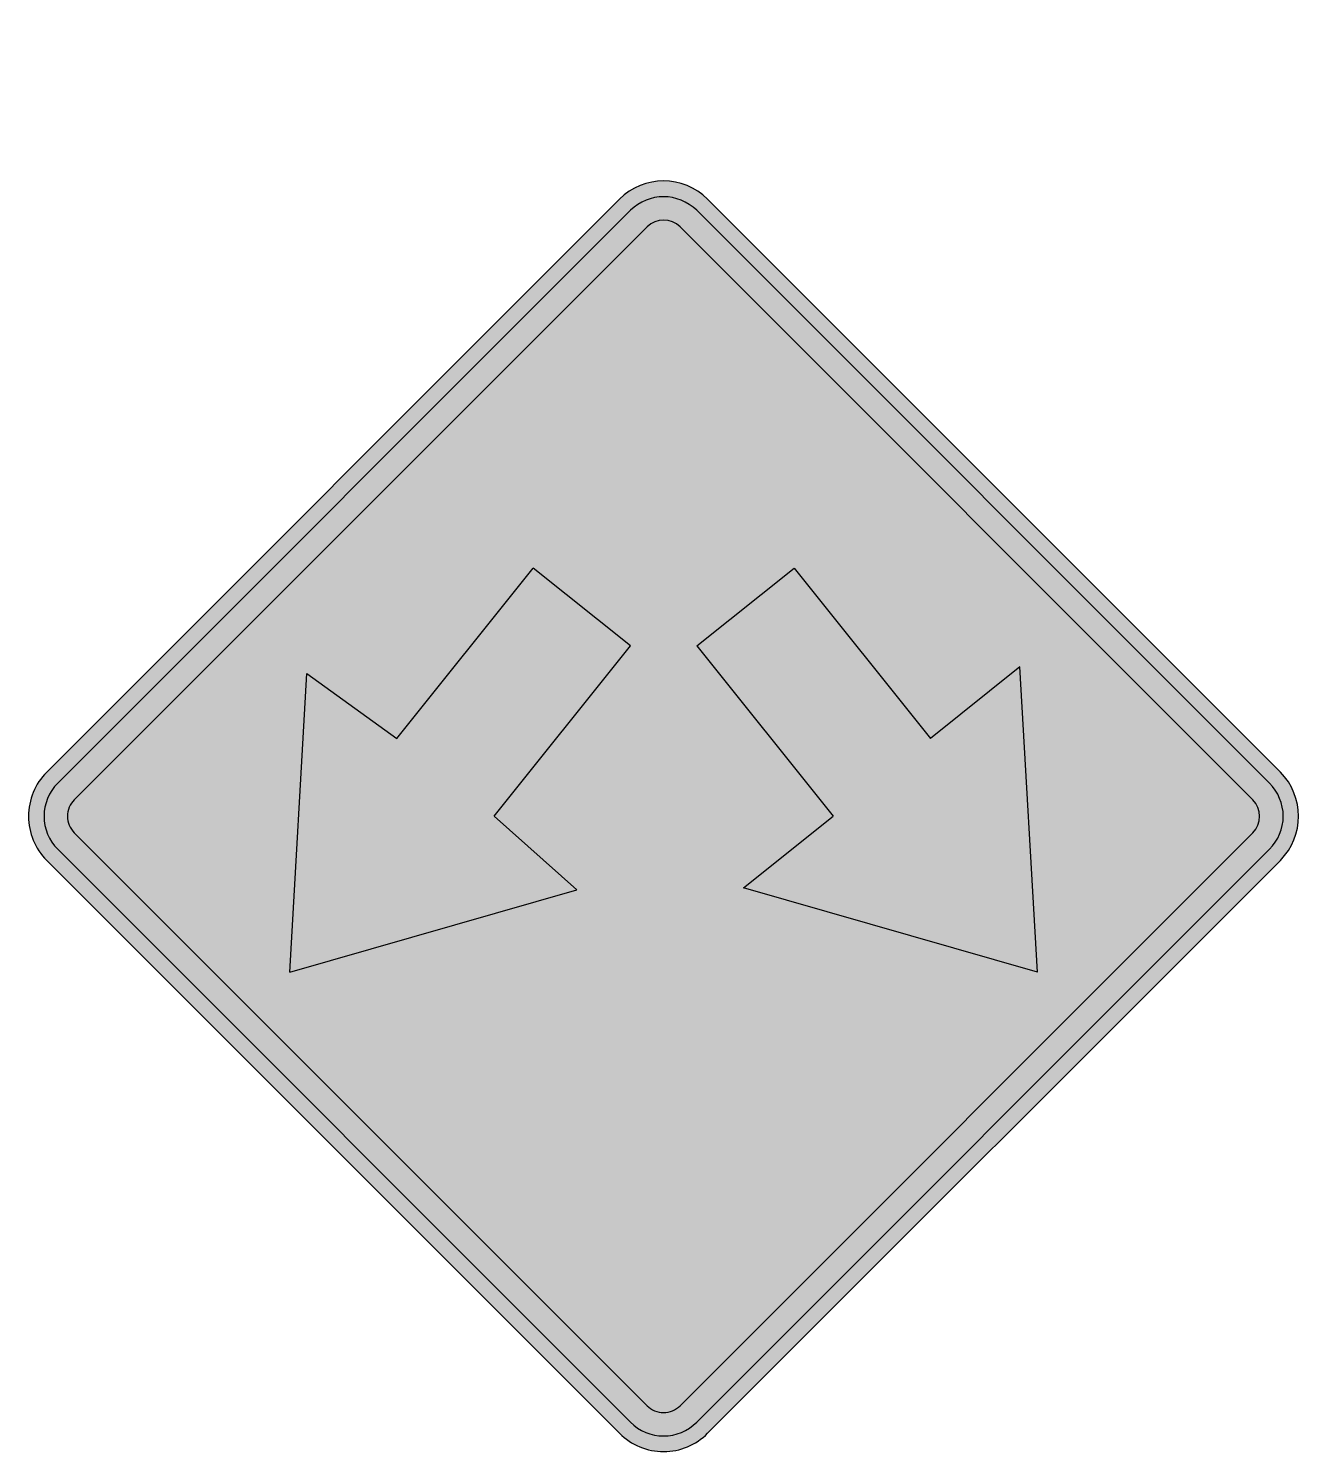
# Model space of a CAD drawing. Header units: millimetres. Extents: x -509 to 510, y -510 to 632.
import ezdxf

# ---------------------------------------------------------------- set-up
doc = ezdxf.new("R2010")
doc.units = ezdxf.units.MM
doc.header["$LTSCALE"] = 10
doc.header["$MEASUREMENT"] = 0
doc.layers.get('0').update_dxf_attribs({"linetype": 'CONTINUOUS'})

msp = doc.modelspace()

# ---------------------------------------------------------------- hatches: boundary and pattern name
h = msp.add_hatch(color=7)
edge = h.paths.add_edge_path()
edge.add_line((-507.1, 495.4), (-397.8, 632))
edge = h.paths.add_edge_path(flags=16)
edge.add_line((473.1, 13.3), (13.5, 472.9))
edge.add_arc((0.3, 459.4), 18.9, 45.4141, 134.5912)
edge.add_line((-13, 472.9), (-472.6, 13.3))
edge.add_arc((-459.4, 0), 18.8, 135, 225)
edge.add_line((-472.6, -13.3), (-13, -472.9))
edge.add_arc((0.3, -459.6), 18.7, 225, 315)
edge.add_line((13.5, -472.9), (473.1, -13.3))
edge.add_arc((459.6, 0), 18.9, 315.5976, 404.4024)
edge = h.paths.add_edge_path()
edge.add_line((486.4, 26.5), (26.8, 486.1))
edge.add_arc((0.3, 459.2), 37.8, 45.4735, 134.5292)
edge.add_line((-26.3, 486.1), (-485.9, 26.5))
edge.add_arc((-459.4, 0), 37.5, 135, 225)
edge.add_line((-485.9, -26.5), (-26.3, -486.1))
edge.add_arc((0.3, -459.6), 37.5, 225, 315)
edge.add_line((26.8, -486.1), (486.4, -26.5))
edge.add_arc((460.1, 0), 37.3, 314.7081, 405.2919)
h = msp.add_hatch(color=50)
edge = h.paths.add_edge_path(flags=16)
edge.add_line((486.4, 26.5), (26.8, 486.1))
edge.add_arc((0.3, 459.2), 37.8, 45.4735, 134.5292)
edge.add_line((-26.3, 486.1), (-485.9, 26.5))
edge.add_arc((-459.4, 0), 37.5, 135, 225)
edge.add_line((-485.9, -26.5), (-26.3, -486.1))
edge.add_arc((0.3, -459.6), 37.5, 225, 315)
edge.add_line((26.8, -486.1), (486.4, -26.5))
edge.add_arc((460.1, 0), 37.3, 314.7081, 405.2919)
edge = h.paths.add_edge_path()
edge.add_line((-35.1, 495), (-494.7, 35.4))
edge.add_arc((-459.4, 0), 50, 135, 225)
edge.add_line((-494.7, -35.4), (-35.1, -495))
edge.add_arc((0.3, -459.6), 50, 225, 315)
edge.add_line((35.6, -495), (495.2, -35.4))
edge.add_arc((459.4, 0), 50.4, 315.4087, 404.5913)
edge.add_line((495.2, 35.4), (35.6, 495))
edge.add_arc((0.3, 459.6), 50, 45.0253, 134.9767)
h = msp.add_hatch(color=50)
h.paths.add_polyline_path([(-13, 472.9, -0.414214), (13.5, 472.9), (473.1, 13.3, -0.414214), (473.1, -13.3), (13.5, -472.9, -0.414214), (-13, -472.9), (-472.6, -13.3, -0.414214), (-472.6, 13.3)])
h.paths.add_polyline_path([(105, 199.1), (214.3, 62.5), (286.1, 119.9), (300.3, -125), (64.5, -57.4), (136.2, 0), (26.9, 136.6)], flags=16)
h.paths.add_polyline_path([(-26.4, 136.6), (-135.7, 0), (-69.3, -58.9), (-299.7, -125), (-285.9, 114.4), (-213.8, 62.5), (-104.5, 199.1)], flags=16)
h = msp.add_hatch(color=7)
h.paths.add_polyline_path([(-213.8, 62.5), (-104.5, 199.1), (-26.4, 136.6), (-135.7, 0), (-69.3, -58.9), (-299.7, -125), (-285.9, 114.4)])
edge = h.paths.add_edge_path(flags=16)
edge.add_line((-213.8, 62.5), (-104.5, 199.1))
msp.add_hatch(color=7).paths.add_polyline_path([(105, 199.1), (214.3, 62.5), (286.1, 119.9), (300.3, -125), (64.5, -57.4), (136.2, 0), (26.9, 136.6)])

# ---------------------------------------------------------------- linework, layer by layer
at = {"color": 7}
for p, q in [((-213.8, 62.5), (-104.5, 199.1)), ((-213.8, 62.5), (-104.5, 199.1)), ((105, 199.1), (214.3, 62.5)), ((-135.7, 0), (-26.4, 136.6)), ((26.9, 136.6), (136.2, 0))]:
    msp.add_line(p, q, dxfattribs=at)
msp.add_lwpolyline([(-35.1, 495), (-494.7, 35.4, 0.414214), (-494.7, -35.4), (-35.1, -495, 0.414214), (35.6, -495), (495.2, -35.4, 0.410041), (495.2, 35.4), (35.6, 495, 0.413965)], format="xyb", close=True)
for points in [[(486.4, 26.5), (26.8, 486.1, 0.409395), (-26.3, 486.1), (-485.9, 26.5, 0.414214), (-485.9, -26.5), (-26.3, -486.1, 0.414214), (26.8, -486.1), (486.4, -26.5, 0.417201)], [(473.1, 13.3), (13.5, 472.9, 0.410013), (-13, 472.9), (-472.6, 13.3, 0.414214), (-472.6, -13.3), (-13, -472.9, 0.414214), (13.5, -472.9), (473.1, -13.3, 0.408117)]]:
    msp.add_lwpolyline(points, format="xyb", close=True, dxfattribs=at)
for points in [[(-26.4, 136.6), (-104.5, 199.1)], [(26.9, 136.6), (105, 199.1)], [(-299.7, -125), (-285.9, 114.4)], [(-285.9, 114.4), (-213.8, 62.5)], [(286.1, 119.9), (214.3, 62.5)], [(300.3, -125), (286.1, 119.9)], [(64.5, -57.4), (136.2, 0)], [(-69.3, -58.9), (-135.7, 0)], [(-299.7, -125), (-69.3, -58.9)], [(300.3, -125), (64.5, -57.4)]]:
    msp.add_lwpolyline(points, dxfattribs=at)

doc.saveas('drawing.dxf')
